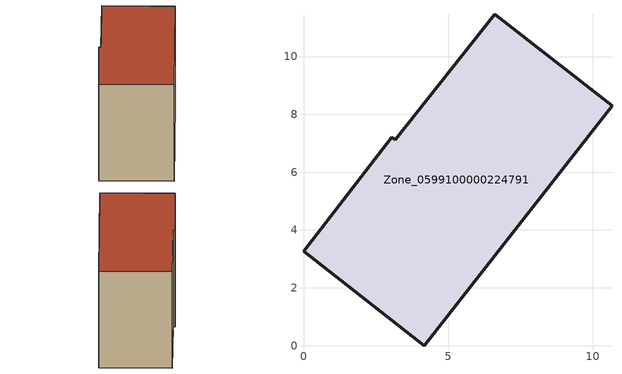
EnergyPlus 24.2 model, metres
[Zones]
Zone_0599100000224791
 floor ground (C_G): 4.17,0 0,3.26 3.06,7.21 3.18,7.12 6.61,11.46 10.67,8.29 z3.99
 wall outside (C_F): 3.18,7.12 3.06,7.21 0,3.26 4.17,0 10.67,8.29 6.61,11.46 3.18,7.12 z3.99:11.91
 roof outside (C_R): 10.67,8.29 6.61,11.46 3.18,7.12 3.06,7.21 0,3.26 4.17,0 z11.91
[BUILDING]
Pand.0599100000224791: North Axis=0; Terrain=City; Loads Convergence Tolerance Value=0.04; Temperature Convergence Tolerance Value=0.4; Solar Distribution=FullExterior; Maximum Number of Warmup Days=25; Minimum Number of Warmup Days=1
[Site:Location]
Rotterdam.The.Hague.AP_ZH_NLD Design_Conditions: Latitude=51.96; Longitude=4.45; Time Zone=1; Elevation=-4.5
[SITE:GROUNDTEMPERATURE:BUILDINGSURFACE]
18, 18, 18, 18, 18, 18, 18, 18, 18, 18, 18, 18
[MATERIAL] Thermal Absorptance=0.9; Solar Absorptance=0.7; Visible Absorptance=0.7
Name | Roughness | Thickness | Conductivity | Density | Specific Heat
G.TI.1975-1991 | MediumSmooth | 0.15 | 0.288461 | 540 | 1210
F.TI.1975-1991 | Rough | 0.3 | 0.230769 | 1920 | 840
R.TI.1975-1991 | MediumRough | 0.2 | 0.153846 | 1500 | 1000
[CONSTRUCTION]
C_G: G.TI.1975-1991
C_F: F.TI.1975-1991
C_R: R.TI.1975-1991
[ZONE]
Zone_0599100000224791: Type=1; Multiplier=1; Ceiling Height=Autocalculate; Volume=Autocalculate; Floor Area=autocalculate; Part of Total Floor Area=Yes
[ZONEINFILTRATION:DESIGNFLOWRATE]
Infil_Zone_0599100000224791: Zone or ZoneList or Space or SpaceList=Zone_0599100000224791; Schedule=AlwaysOn; Design Flow Rate Calculation Method=Flow/Area; Flow Rate per Floor Area=0.003; Constant Term Coefficient=1; Temperature Term Coefficient=0; Velocity Term Coefficient=0; Velocity Squared Term Coefficient=0
[HVACTEMPLATE:ZONE:IDEALLOADSAIRSYSTEM]
Zone_0599100000224791: Maximum Heating Supply Air Temperature=50; Minimum Cooling Supply Air Temperature=13; Maximum Heating Supply Air Humidity Ratio=0.0156; Minimum Cooling Supply Air Humidity Ratio=0.0077; Heating Limit=NoLimit; Cooling Limit=NoLimit; Dehumidification Control Type=ConstantSensibleHeatRatio; Cooling Sensible Heat Ratio=0.7; Dehumidification Setpoint=60; Humidification Control Type=None; Humidification Setpoint=30; Outdoor Air Method=None; Outdoor Air Flow Rate per Person=0.00944; Outdoor Air Flow Rate per Zone Floor Area=0; Outdoor Air Flow Rate per Zone=0; Demand Controlled Ventilation Type=None; Outdoor Air Economizer Type=NoEconomizer; Heat Recovery Type=None; Sensible Heat Recovery Effectiveness=0.7; Latent Heat Recovery Effectiveness=0.65
[ZONECONTROL:THERMOSTAT]
ThermostatControl_Zone_0599100000224791: Zone or ZoneList=Zone_0599100000224791; Control Type Schedule=DualSetpointControlType; Control 1=Thermostat_Zone_0599100000224791; Temperature Difference Between Cutout And Setpoint=0
[THERMOSTATSETPOINT:DUALSETPOINT]
Thermostat_Zone_0599100000224791: Heating Setpoint Temperature Schedule=HeatingSetpoint_Zone_0599100000224791; Cooling Setpoint Temperature Schedule=CoolingSetpoint_Zone_0599100000224791
[SCHEDULE:COMPACT]
HeatingSetpoint_Zone_0599100000224791: Through: 12/31, For: AllDays, Until: 24:00, 21
CoolingSetpoint_Zone_0599100000224791: Through: 12/31, For: AllDays, Until: 24:00, 24
DualSetpointControlType: Through: 12/31, For: AllDays, Until: 24:00, 4
AlwaysOn: Through: 12/31, For: AllDays, Until: 24:00, 1
